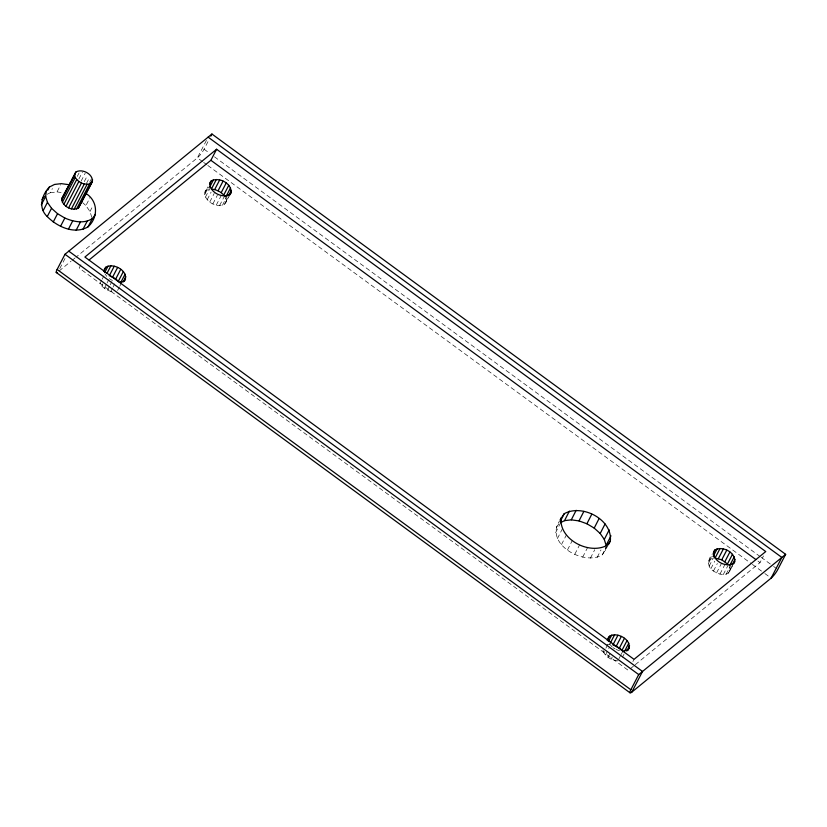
<?xml version="1.0" encoding="UTF-8"?>
<svg xmlns="http://www.w3.org/2000/svg" width="827" height="827" viewBox="0 0 827 827"><rect width="100%" height="100%" fill="white"/><g stroke="black" fill="none" stroke-linecap="round" stroke-linejoin="round"><path stroke-width="0.62" stroke-dasharray="4.13 3.1" d="M229.916 194.821L224.696 204.104C215.258 209.758 197.994 197.095 207.711 186.995M226.019 202.326L227.415 197.922M608.145 545.324L602.366 554.783C584.038 566.361 544.28 543.763 559.507 521.041M605.436 550.627L606.108 545.344M732.495 565.968L728.401 573.111C723.687 576.078 717.671 573.886 713.443 571.023C706.713 567.157 707.695 559.011 712.512 553.852M729.714 571.333L731.109 566.919M555.589 532.691L560.458 523.15M557.398 538.604L562.267 529.053M561.492 544.548L566.371 535.007M567.487 549.955L572.356 540.403M574.786 554.286L579.665 544.745M582.694 557.129L587.563 547.588M590.406 558.204L594.737 549.717M597.177 557.388L600.971 549.965M602.366 554.783L607.235 545.231M47.149 194.283L50.251 192.722L52.39 188.577M50.251 192.722L57.011 191.916L60.764 184.679M77.283 176.389L79.041 172.998M78.854 179.025L82.369 172.254M81.098 181.175L85.191 173.267M84.282 181.589L87.207 175.944M86.421 183.511L89.347 177.877M89.647 182.25L91.394 178.87M91.807 217.408L89.988 211.505L85.894 205.572L90.184 197.291M59.771 268.589L65.416 257.693M89.988 211.505L93.213 205.292M80.891 264.774L79.175 268.082L628.324 670.387L634.309 665.487M101.649 280.239L99.974 283.454C102.858 288.437 108.461 291.497 114.136 291.869M102.197 279.164L103.871 275.949M101.742 286.008L102.848 283.857M104.305 288.323L106.538 284.033M107.086 282.958L108.761 279.743M107.438 290.184L109.66 285.894M110.218 284.819L111.883 281.604M110.818 291.404L112.493 288.189M113.051 287.114L114.715 283.899M117.599 290.442L119.264 287.227M119.822 286.152L121.486 282.937M206.43 140.404L197.405 157.833L75.991 257.197M202.605 161.647L197.405 157.833A7.774 1.561 -53.8 0 0 204.073 149.201L208.559 140.528M204.931 192.36L207.908 187.367M204.641 194.624L208.538 187.109M205.416 197.157L210.43 187.502M207.184 199.71L211.081 192.195M209.758 202.026L214.203 193.446M212.88 203.887L217.336 195.306M216.271 205.106L221.274 195.451M219.579 205.572L224.593 195.916M222.484 205.22L227.487 195.565M224.696 204.104L228.035 197.663M617.831 660.866C612.156 660.504 606.553 657.444 603.669 652.462L605.333 649.236M605.891 648.172L607.556 644.946M605.426 655.005L609.323 647.5M608 657.32L610.223 653.03M611.132 659.181L612.238 657.041M618.937 658.726L620.612 655.501M621.16 654.426L622.834 651.211M622.4 657.3L624.065 654.085M632.893 661.559L634.04 659.346M708.625 561.357L712.161 555.299M708.336 563.621L712.223 556.116M709.111 566.164L713.556 557.574M710.879 568.707L714.766 561.202M713.443 571.023L717.34 563.518M716.575 572.884L721.578 563.228M719.955 574.103L724.969 564.448M723.274 574.569L728.277 564.913M726.178 574.227L731.182 564.562M728.401 573.111L733.404 563.456M635.301 664.67L760.034 562.587L763.466 555.971M556.261 527.409L559.341 523.264M59.068 271.039L71.008 261.27M72.011 260.453L74.999 258.014M709.938 559.59L712.15 558.473M206.243 190.582L208.466 189.466M606.708 644.771L609.613 644.419M57.011 191.916L64.723 192.991M616.136 649.526L619.516 650.746M109.319 278.668L112.441 280.529M613.003 647.665L615.092 648.906M204.073 149.201L209.272 153.016M214.482 156.83L760.085 556.53M761.129 557.295L772.583 565.689M773.617 566.443L776.739 568.738M757.946 561.068L760.034 562.587M203.649 162.412L206.771 164.697M207.815 165.462L751.329 563.642M752.374 564.407L763.828 572.791M764.872 573.556L771.115 578.135M612.145 646.9L609.261 643.654M82.473 202.481L85.894 205.572M104.977 273.799L106.745 276.352M729.218 566.536L729.993 569.069M602.893 649.919L603.669 652.462M225.523 197.529L226.309 200.062"/><path stroke-width="1.24" d="M85.905 193.435C98.186 201.044 98.423 217.377 88.076 226.825C74.523 234.837 57.29 226.836 47.253 216.571C38.011 208.073 41.629 195.12 49.372 187.047L54.541 184.442L61.301 183.646L69.013 184.71M41.35 204.734L45.64 196.454L46.302 191.182M61.746 200.155L61.973 198.263L75.939 171.954C82.318 168.377 93.275 174.052 92.397 181.733L78.431 208.042C72.269 211.371 63.41 206.75 61.746 200.155L74.616 175.324L74.844 173.432M104.202 271.266L104.491 269.002L105.804 267.224C113.754 262.335 129.756 271.463 124.463 281.118M231.022 192.67C232.098 183.439 218.917 176.627 211.247 180.927L209.934 182.705C208.869 191.926 222.049 198.759 229.71 194.448L231.022 192.67L229.916 194.821M607.897 640.263L608.176 637.999L609.499 636.232C617.449 631.332 633.451 640.47 628.158 650.115M734.717 561.678C735.782 552.446 722.602 545.613 714.942 549.934L713.629 551.702C712.554 560.933 725.734 567.756 733.404 563.456L734.717 561.678L733.601 563.818M561.13 517.867C558.607 539.411 589.372 555.299 607.235 545.231L610.316 541.085C612.838 519.542 582.074 503.633 564.21 513.712L560.044 519.987M560.417 521.144L564.21 513.712M560.375 522.736L564.521 520.648L569.389 511.107M564.521 520.648L571.292 519.842L576.171 510.29M571.292 519.842L579.003 520.907L583.883 511.365M579.003 520.907L586.901 523.76L591.781 514.208M610.988 535.793L606.108 545.344L604.299 539.442L600.195 533.498L594.21 528.091L599.079 518.539M600.195 533.498L605.075 523.946M604.299 539.442L609.179 529.89M608.682 544.269L610.316 541.085M47.759 190.148L49.372 187.047M43.159 210.637L47.449 202.357L45.64 196.454M47.253 216.571L51.543 208.301L47.449 202.357M70.677 182.116L61.973 198.263M71.846 179.862L75.939 171.954M62.387 202.253L75.257 177.423L74.616 175.324M53.248 221.977L57.539 213.697L51.543 208.301M63.855 204.383L76.725 179.552L75.257 177.423M65.995 206.305L78.865 181.475L76.725 179.552M68.6 207.856L81.47 183.025L84.282 184.039L89.45 184.132L92.397 181.733M60.547 226.309L64.837 218.039C73.386 221.708 84.075 224.117 92.366 218.545L95.436 214.4M71.411 208.869L84.282 184.039M74.161 209.252L87.031 184.421M76.58 208.962L89.45 184.132M79.754 204.672L83.858 196.774M89.698 185.486L92.624 179.841M78.431 208.042L91.301 183.212M68.434 229.151L72.724 220.871M76.146 230.226L80.436 221.946M57.125 269.457L64.992 254.282L211.929 134.026L785.65 554.328L777.783 569.503A7.774 1.561 -53.8 0 1 771.115 578.135L631.787 692.158A7.774 1.561 -53.8 0 1 630.846 689.759L57.125 269.457A7.774 1.561 -53.8 0 0 57.187 272.476M82.907 229.42L87.197 221.15M88.076 226.825L92.366 218.545M103.571 271.514L105.804 267.224M104.688 272.548L108.027 266.108M107.034 273.272L110.921 265.767M109.236 275.877L114.24 266.222M110.363 276.29L112.617 277.107L117.62 267.441M123.326 271.618L118.323 281.283L115.749 278.957L120.752 269.302M120.639 282.751L125.084 274.171M123.078 282.069L125.859 276.704M210.813 136.186L211.929 134.026M89.151 259.916L210.885 160.293L216.602 149.253L765.75 551.557L634.04 659.346L84.892 257.052L216.602 149.253M209.582 184.142L211.247 180.927M209.572 187.326L213.469 179.81M216.374 179.469L211.371 189.125C216.664 189.497 222.029 192.133 224.944 196.681M214.679 189.579L219.682 179.924M218.059 190.81L223.073 181.144M221.191 192.66L226.205 183.005M223.766 194.976L228.769 185.32M226.081 196.454L230.537 187.874M228.531 195.772L231.312 190.406M607.276 640.522L609.499 636.232M608.372 641.545L611.711 635.115M610.171 643.344L614.616 634.764M617.934 635.229L612.921 644.884L619.444 647.965L622.007 650.28L627.011 640.625M616.311 646.104L621.315 636.449M619.444 647.965L624.447 638.31M624.323 651.759L628.778 643.168M626.773 651.076L629.554 645.711M630.846 689.759L638.713 674.584L785.65 554.328M631.787 692.158L642.517 671.462L68.796 251.16M713.277 553.149L714.942 549.934M713.267 556.323L717.164 548.818M720.059 548.466L715.055 558.122L721.754 559.807L727.45 563.983L732.464 554.328M718.374 558.587L723.377 548.932M721.754 559.807L726.757 550.151M724.886 561.667L729.89 552.012M729.776 565.461L734.221 556.871M732.215 564.779L734.996 559.414M771.115 578.135L781.846 557.439L208.125 137.137M629.264 647.975L627.951 649.753L622.834 651.211M42.012 199.462L44.307 196.35M125.58 278.968L124.257 280.746L122.045 281.862L119.14 282.214M112.617 277.107L115.749 278.957M78.865 181.475L81.47 183.025M586.901 523.76L594.21 528.091M57.539 213.697L64.837 218.039M210.885 160.293L755.868 559.538M64.992 254.282L638.713 674.584M56.226 272.445L629.936 692.747"/></g></svg>
